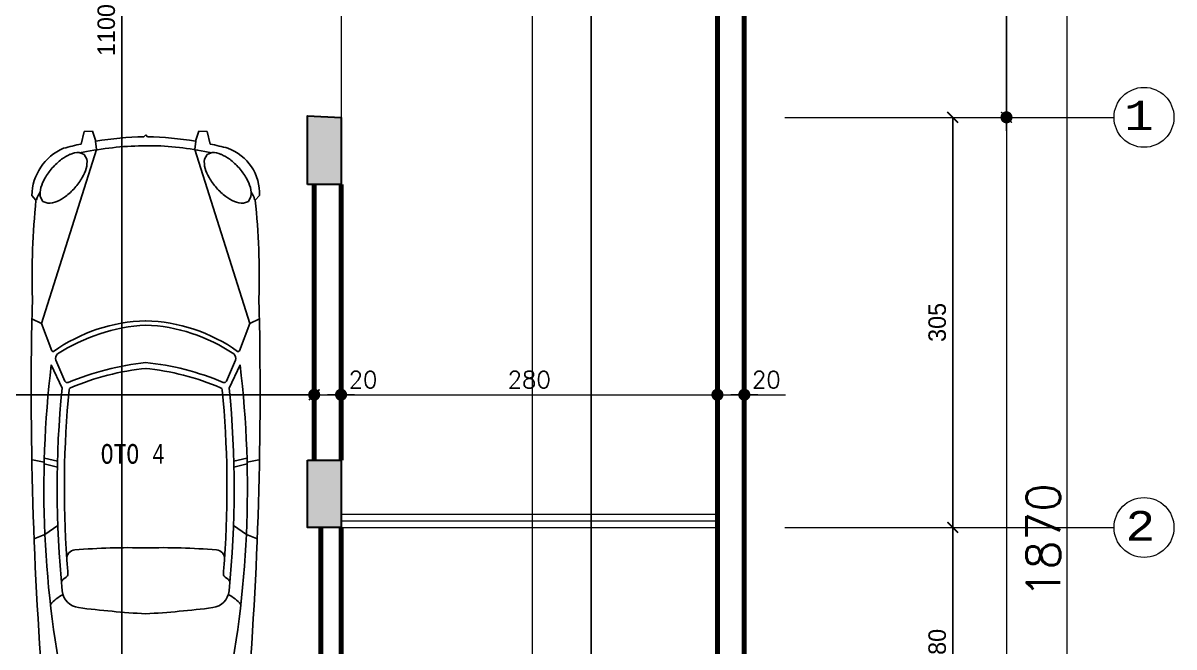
# Model space of a CAD drawing. Header units: millimetres. Extents: x 35860 to 71103, y -11298 to -8385.
# Drawn here: x 41825 to 42681, y -9767 to -9303 of the extents above; entities that cross this region are included whole.
import ezdxf

# ---------------------------------------------------------------- set-up
doc = ezdxf.new("R2010")
doc.units = ezdxf.units.MM
doc.header["$MEASUREMENT"] = 0
doc.layers.get('0').update_dxf_attribs({"lineweight": 15})
doc.layers.get('Defpoints').update_dxf_attribs({"lineweight": 20})
for name, color, linetype, lineweight in [('02', 2, 'Continuous', 20), ('03_Yazı', 1, 'Continuous', 30), ('07', 3, 'Continuous', 70), ('Aks&Tefriş', 5, 'Continuous', 20), ('Kolon', 6, 'Continuous', 30), ('Ölçü', 140, 'Continuous', 20)]:
    doc.layers.add(name, color=color, linetype=linetype, lineweight=lineweight)
doc.layers.add('Lay_X', color=45, linetype='Continuous', lineweight=13, plot=False)
doc.layers.add('TEF', color=1, linetype='Continuous')
doc.styles.add('0', font='txt.shx')
doc.styles.add('C', font='')
doc.styles.add('ÖLÇÜ', font='monotxt.shx', dxfattribs={"width": 0.75, "height": 0.12})
doc.styles.get('C').set_extended_font_data('Courier New Tur')
doc.dimstyles.new('2', dxfattribs={"dimtxt": 12.5, "dimasz": 1, "dimexe": 0, "dimexo": 0, "dimgap": 5, "dimtad": 1, "dimdec": 0, "dimlfac": -1, "dimzin": 12, "dimdsep": 46, "dimtxsty": '0', "dimblk": 'DOT', "dimcen": 2.5, "dimse1": 1, "dimse2": 1, "dimclrd": 256, "dimclrt": 1, "dimadec": 0, "dimazin": 0, "dimtfac": 1, "dimtdec": 0, "dimtmove": 0, "dimatfit": 0, "dimldrblk": 'DOT', "dimfxl": 1, "dimtolj": 1, "dimtzin": 0, "dimlwd": -1, "dimarcsym": 0})
doc.dimstyles.new('5', dxfattribs={"dimtxt": 25, "dimasz": 1, "dimexe": 0, "dimexo": 0, "dimgap": 5, "dimtad": 1, "dimdec": 0, "dimlfac": -1, "dimzin": 12, "dimdsep": 46, "dimtxsty": '0', "dimblk": 'DOT', "dimcen": 2.5, "dimse1": 1, "dimse2": 1, "dimclrd": 256, "dimclrt": 1, "dimadec": 8, "dimazin": 0, "dimtfac": 1, "dimtdec": 0, "dimtmove": 0, "dimatfit": 0, "dimldrblk": 'DOT', "dimfxl": 1, "dimtolj": 1, "dimtzin": 0, "dimlwd": -1, "dimarcsym": 0})
doc.dimstyles.new('STANDART', dxfattribs={"dimtxt": 13, "dimasz": 8, "dimexe": 1.25, "dimexo": 0.625, "dimgap": 5, "dimtad": 1, "dimdec": 0, "dimrnd": 5, "dimzin": 1, "dimdsep": 46, "dimtxsty": 'Standard', "dimblk1": 'ARCHTICK', "dimblk2": 'ARCHTICK', "dimsah": 1, "dimcen": 2.5, "dimclrd": 256, "dimclre": 256, "dimclrt": 1, "dimadec": 0, "dimazin": 0, "dimtfac": 1, "dimtdec": 0, "dimtofl": 0, "dimtmove": 1, "dimatfit": 0, "dimldrblk": 'ARCHTICK', "dimfxl": 1, "dimtolj": 1, "dimtzin": 0, "dimarcsym": 0})

# ---------------------------------------------------------------- blocks, each defined once
blk = doc.blocks.new('_ARCHTICK')
at = {"color": 0, "linetype": 'ByBlock', "const_width": 0.15}
blk.add_lwpolyline([(-0.5, -0.5), (0.5, 0.5)], dxfattribs=at)
blk = doc.blocks.new('*D22')
at = {"layer": 'Defpoints', "color": 0, "transparency": 16777216}
for p in [(41181.79, -9579.61), (42041.79, -9579.61), (42041.79, -9579.61)]:
    blk.add_point(p, dxfattribs=at)
at = {"layer": 'Ölçü', "lineweight": -2, "transparency": 16777216}
for p, q in [((41181.79, -9578.98), (41181.79, -9578.36)), ((41181.79, -9579.61), (42041.79, -9579.61)), ((42041.79, -9578.98), (42041.79, -9578.36))]:
    blk.add_line(p, q, dxfattribs=at)
at = {"layer": 'Ölçü', "lineweight": -2, "transparency": 16777216, "xscale": 8, "yscale": 8, "zscale": 8, "rotation": 180}
blk.add_blockref('_ARCHTICK', (41181.79, -9579.61), dxfattribs=at)
at = {"layer": 'Ölçü', "lineweight": -2, "transparency": 16777216, "xscale": 8, "yscale": 8, "zscale": 8}
blk.add_blockref('_ARCHTICK', (42041.79, -9579.61), dxfattribs=at)
at = {"layer": 'Ölçü', "color": 1, "transparency": 16777216, "insert": (41611.79, -9568.11), "char_height": 13, "attachment_point": 5}
blk.add_mtext('\\A1;860', dxfattribs=at)
blk = doc.blocks.new('*D30')
at = {"layer": 'Defpoints', "color": 0, "transparency": 16777216}
for p in [(41898.67, -8757.81), (41898.67, -8757.81), (41899.3, -9858.42)]:
    blk.add_point(p, dxfattribs=at)
at = {"layer": 'Ölçü', "lineweight": -2, "transparency": 16777216}
for p, q in [((41898.67, -9858.42), (41898.67, -8757.81)), ((41899.3, -8757.81), (41899.92, -8757.81))]:
    blk.add_line(p, q, dxfattribs=at)
at = {"layer": 'Ölçü', "lineweight": -2, "transparency": 16777216, "xscale": 8, "yscale": 8, "zscale": 8}
for p, rotation in [((41898.67, -8757.81), 90), ((41898.67, -9858.42), 270)]:
    blk.add_blockref('_ARCHTICK', p, dxfattribs=dict(at, rotation=rotation))
at = {"layer": 'Ölçü', "color": 1, "transparency": 16777216, "insert": (41887.17, -9308.11), "char_height": 13, "attachment_point": 5, "rotation": 90}
blk.add_mtext('\\A1;1100', dxfattribs=at)
blk = doc.blocks.new('*D32')
at = {"layer": 'Defpoints', "color": 0, "transparency": 16777216}
for p in [(42247.88, -8773.08), (42247.88, -11123.42), (42247.88, -11123.42)]:
    blk.add_point(p, dxfattribs=at)
at = {"layer": 'Ölçü', "lineweight": -2, "transparency": 16777216}
for p, q in [((42247.88, -8773.08), (42247.88, -11123.42)), ((42248.51, -11123.42), (42249.13, -11123.42))]:
    blk.add_line(p, q, dxfattribs=at)
at = {"layer": 'Ölçü', "lineweight": -2, "transparency": 16777216, "xscale": 8, "yscale": 8, "zscale": 8}
for p, rotation in [((42247.88, -8773.08), 90), ((42247.88, -11123.42), 270)]:
    blk.add_blockref('_ARCHTICK', p, dxfattribs=dict(at, rotation=rotation))
at = {"layer": 'Ölçü', "color": 1, "transparency": 16777216, "insert": (42236.38, -9948.25), "char_height": 13, "attachment_point": 5, "rotation": 90}
blk.add_mtext('\\A1;2350', dxfattribs=at)
blk = doc.blocks.new('DOT')
at = {"color": 0}
blk.add_line((-10, 0), (10, 0), dxfattribs=at)
at = {"color": 0, "const_width": 4.5}
blk.add_lwpolyline([(-2.25, 0, 1), (2.25, 0, 1)], format="xyb", close=True, dxfattribs=at)
blk = doc.blocks.new('*D332')
at = {"layer": 'Aks&Tefriş', "transparency": 16777216}
blk.add_line((42556.83, -9374.08), (42556.83, -10622.42), dxfattribs=at)
at = {"layer": 'Defpoints', "color": 0, "transparency": 16777216}
for p in [(42556.83, -9373.08), (42556.83, -10623.42), (42556.83, -10623.42)]:
    blk.add_point(p, dxfattribs=at)
at = {"layer": 'Aks&Tefriş', "transparency": 16777216}
for p, rotation in [((42556.83, -9373.08), 90), ((42556.83, -10623.42), 270)]:
    blk.add_blockref('DOT', p, dxfattribs=dict(at, rotation=rotation))
at = {"layer": 'Aks&Tefriş', "color": 1, "transparency": 16777216, "insert": (42539.33, -9998.25), "char_height": 25, "attachment_point": 5, "rotation": 90, "style": '0'}
blk.add_mtext('\\A1;1250', dxfattribs=at)
blk = doc.blocks.new('*D336')
at = {"layer": 'Aks&Tefriş', "lineweight": -2, "transparency": 16777216}
for p, q in [((42516.21, -9678.42), (42515.58, -9678.42)), ((42516.83, -9858.42), (42516.83, -9678.42))]:
    blk.add_line(p, q, dxfattribs=at)
at = {"layer": 'Defpoints', "color": 0, "transparency": 16777216}
for p in [(42516.83, -9678.42), (42516.83, -9678.42), (42516.83, -9858.42)]:
    blk.add_point(p, dxfattribs=at)
at = {"layer": 'Aks&Tefriş', "lineweight": -2, "transparency": 16777216, "xscale": 8, "yscale": 8, "zscale": 8}
for p, rotation in [((42516.83, -9678.42), 90), ((42516.83, -9858.42), 270)]:
    blk.add_blockref('_ARCHTICK', p, dxfattribs=dict(at, rotation=rotation))
at = {"layer": 'Aks&Tefriş', "color": 1, "transparency": 16777216, "insert": (42505.33, -9768.42), "char_height": 13, "attachment_point": 5, "rotation": 90}
blk.add_mtext('\\A1;180', dxfattribs=at)
blk = doc.blocks.new('*D337')
at = {"layer": 'Aks&Tefriş', "lineweight": -2, "transparency": 16777216}
for p, q in [((42516.21, -9373.08), (42515.58, -9373.08)), ((42516.83, -9678.42), (42516.83, -9373.08))]:
    blk.add_line(p, q, dxfattribs=at)
at = {"layer": 'Defpoints', "color": 0, "transparency": 16777216}
for p in [(42516.83, -9373.08), (42516.83, -9373.08), (42516.83, -9678.42)]:
    blk.add_point(p, dxfattribs=at)
at = {"layer": 'Aks&Tefriş', "lineweight": -2, "transparency": 16777216, "xscale": 8, "yscale": 8, "zscale": 8}
for p, rotation in [((42516.83, -9373.08), 90), ((42516.83, -9678.42), 270)]:
    blk.add_blockref('_ARCHTICK', p, dxfattribs=dict(at, rotation=rotation))
at = {"layer": 'Aks&Tefriş', "color": 1, "transparency": 16777216, "insert": (42505.33, -9525.75), "char_height": 13, "attachment_point": 5, "rotation": 90}
blk.add_mtext('\\A1;305', dxfattribs=at)
blk = doc.blocks.new('*D349')
at = {"layer": 'Aks&Tefriş', "transparency": 16777216}
blk.add_line((42601.83, -8754.08), (42601.83, -10622.42), dxfattribs=at)
at = {"layer": 'Defpoints', "color": 0, "transparency": 16777216}
for p in [(42601.83, -8753.08), (42601.83, -10623.42), (42601.83, -10623.42)]:
    blk.add_point(p, dxfattribs=at)
at = {"layer": 'Aks&Tefriş', "transparency": 16777216}
for p, rotation in [((42601.83, -8753.08), 90), ((42601.83, -10623.42), 270)]:
    blk.add_blockref('DOT', p, dxfattribs=dict(at, rotation=rotation))
at = {"layer": 'Aks&Tefriş', "color": 1, "transparency": 16777216, "insert": (42584.33, -9688.25), "char_height": 25, "attachment_point": 5, "rotation": 90, "style": '0'}
blk.add_mtext('\\A1;1870', dxfattribs=at)
blk = doc.blocks.new('*D353')
at = {"layer": 'Aks&Tefriş', "lineweight": -2, "transparency": 16777216}
for p, q in [((42556.21, -8753.08), (42555.58, -8753.08)), ((42556.83, -9373.08), (42556.83, -8753.08))]:
    blk.add_line(p, q, dxfattribs=at)
at = {"layer": 'Defpoints', "color": 0, "transparency": 16777216}
for p in [(42556.83, -8753.08), (42556.83, -8753.08), (42556.83, -9373.08)]:
    blk.add_point(p, dxfattribs=at)
at = {"layer": 'Aks&Tefriş', "lineweight": -2, "transparency": 16777216, "xscale": 8, "yscale": 8, "zscale": 8}
for p, rotation in [((42556.83, -8753.08), 90), ((42556.83, -9373.08), 270)]:
    blk.add_blockref('_ARCHTICK', p, dxfattribs=dict(at, rotation=rotation))
at = {"layer": 'Aks&Tefriş', "color": 1, "transparency": 16777216, "insert": (42545.33, -9063.08), "char_height": 13, "attachment_point": 5, "rotation": 90}
blk.add_mtext('\\A1;620', dxfattribs=at)
blk = doc.blocks.new('*D1060')
at = {"layer": 'Defpoints', "color": 0, "transparency": 16777216}
for p in [(42061.79, -9579.61), (42041.79, -9628.42), (42061.79, -9628.42)]:
    blk.add_point(p, dxfattribs=at)
at = {"layer": 'Ölçü', "transparency": 16777216}
for p, q in [((42040.79, -9579.61), (42039.79, -9579.61)), ((42041.79, -9579.61), (42061.79, -9579.61)), ((42062.79, -9579.61), (42092.54, -9579.61))]:
    blk.add_line(p, q, dxfattribs=at)
blk.add_blockref('DOT', (42041.79, -9579.61), dxfattribs=at)
at = {"layer": 'Ölçü', "transparency": 16777216, "rotation": 180}
blk.add_blockref('DOT', (42061.79, -9579.61), dxfattribs=at)
at = {"layer": 'Ölçü', "color": 1, "transparency": 16777216, "insert": (42078.17, -9568.36), "char_height": 12.5, "attachment_point": 5, "style": '0'}
blk.add_mtext('\\A1;20', dxfattribs=at)
blk = doc.blocks.new('*D1061')
at = {"layer": 'Defpoints', "color": 0, "transparency": 16777216}
for p in [(42341.79, -9579.61), (42341.79, -9579.61), (42061.79, -9628.42)]:
    blk.add_point(p, dxfattribs=at)
at = {"layer": 'Ölçü', "transparency": 16777216}
blk.add_line((42062.79, -9579.61), (42340.79, -9579.61), dxfattribs=at)
at = {"layer": 'Ölçü', "transparency": 16777216, "rotation": 180}
blk.add_blockref('DOT', (42061.79, -9579.61), dxfattribs=at)
at = {"layer": 'Ölçü', "transparency": 16777216}
blk.add_blockref('DOT', (42341.79, -9579.61), dxfattribs=at)
at = {"layer": 'Ölçü', "color": 1, "transparency": 16777216, "insert": (42201.79, -9568.36), "char_height": 12.5, "attachment_point": 5, "style": '0'}
blk.add_mtext('\\A1;280', dxfattribs=at)
blk = doc.blocks.new('*D1062')
at = {"layer": 'Defpoints', "color": 0, "transparency": 16777216}
for p in [(42341.79, -9579.61), (42361.79, -9579.61), (42361.79, -9579.61)]:
    blk.add_point(p, dxfattribs=at)
at = {"layer": 'Ölçü', "transparency": 16777216}
for p, q in [((42340.79, -9579.61), (42339.79, -9579.61)), ((42341.79, -9579.61), (42361.79, -9579.61)), ((42362.79, -9579.61), (42392.54, -9579.61))]:
    blk.add_line(p, q, dxfattribs=at)
blk.add_blockref('DOT', (42341.79, -9579.61), dxfattribs=at)
at = {"layer": 'Ölçü', "transparency": 16777216, "rotation": 180}
blk.add_blockref('DOT', (42361.79, -9579.61), dxfattribs=at)
at = {"layer": 'Ölçü', "color": 1, "transparency": 16777216, "insert": (42378.17, -9568.36), "char_height": 12.5, "attachment_point": 5, "style": '0'}
blk.add_mtext('\\A1;20', dxfattribs=at)

msp = doc.modelspace()

# ---------------------------------------------------------------- hatches: boundary and pattern name
h = msp.add_hatch()
h.set_pattern_fill('ANSI33', color=256, scale=30, style=0)
h.set_pattern_definition([(45, (-175, 0), (-5.3033009, 5.3033009), []), (45, (-169.697, 0), (-5.3033009, 5.3033009), [3.75, -1.875])])
h.paths.add_polyline_path([(41161.79, -9384.52), (41161.79, -9333.42), (41186.79, -9334.52), (41186.79, -9384.52)])
h.paths.add_polyline_path([(41576.79, -9402.81), (41576.79, -9351.71), (41601.79, -9352.81), (41601.79, -9402.81)])
h.paths.add_polyline_path([(42036.79, -9423.08), (42036.79, -9371.98), (42061.79, -9373.08), (42061.79, -9423.08)])
h.paths.add_polyline_path([(42061.79, -9983.42), (42001.79, -9983.42), (42001.79, -10013.42), (42061.79, -10013.42)])
h.paths.add_polyline_path([(42036.79, -9628.42), (42061.79, -9628.42), (42061.79, -9678.42), (42036.79, -9678.42)])
h.paths.add_polyline_path([(41601.79, -9638.42), (41601.79, -9678.42), (41576.79, -9678.42), (41576.79, -9638.42)])
h.paths.add_polyline_path([(41211.79, -9678.42), (41161.79, -9678.42), (41161.79, -9653.42), (41211.79, -9653.42)])
h.paths.add_polyline_path([(41201.79, -9893.42), (41161.79, -9893.42), (41161.79, -9923.42), (41201.79, -9923.42)])
h.paths.add_polyline_path([(41186.79, -10623.42), (41186.79, -10573.42), (41161.79, -10573.42), (41161.79, -10623.42)])
h.paths.add_polyline_path([(42036.79, -10368.42), (42061.79, -10368.42), (42061.79, -10318.42), (42036.79, -10318.42)])
h.paths.add_polyline_path([(41601.79, -10368.42), (41601.79, -10318.42), (41576.79, -10318.42), (41576.79, -10368.42)])
h.paths.add_polyline_path([(41501.79, -10138.42), (41476.79, -10138.42), (41476.79, -10073.42), (41501.79, -10073.42)])
h.paths.add_polyline_path([(41501.79, -9923.42), (41501.79, -9858.42), (41476.79, -9858.42), (41476.79, -9923.42)])
h.paths.add_polyline_path([(41771.79, -9873.42), (41771.79, -9878.42), (41776.79, -9878.42), (41866.79, -9878.42), (41866.79, -9858.42), (41771.79, -9858.42)])
h.paths.add_polyline_path([(41771.79, -10133.42), (41771.79, -10118.42), (41866.79, -10118.42), (41866.79, -10138.42), (41771.79, -10138.42)])
h.paths.add_polyline_path([(41211.79, -10318.42), (41161.79, -10318.42), (41161.79, -10343.42), (41211.79, -10343.42)])
h.paths.add_polyline_path([(41771.79, -10623.42), (41796.79, -10623.42), (41796.79, -10573.42), (41771.79, -10573.42)])
h.paths.add_polyline_path([(42036.79, -10623.42), (42061.79, -10623.42), (42061.79, -10573.42), (42036.79, -10573.42)])
h.paths.add_polyline_path([(41601.79, -10623.42), (41601.79, -10573.42), (41576.79, -10573.42), (41576.79, -10623.42)])

# ---------------------------------------------------------------- linework, layer by layer
msp.add_line((42204.29, -10218.42), (42204.29, -9017.23))
at = {"layer": '02'}
for p, q in [((42061.79, -9668.42), (42341.79, -9668.42)), ((42061.79, -9673.42), (42341.79, -9673.42)), ((42061.79, -9678.42), (42341.79, -9678.42))]:
    msp.add_line(p, q, dxfattribs=at)
at = {"layer": '07'}
for p, q in [((42361.79, -8753.08), (42361.79, -11123.42)), ((42341.79, -8772.43), (42341.79, -11123.42)), ((42041.79, -9628.42), (42041.79, -9423.08)), ((42061.79, -9628.42), (42061.79, -9423.08)), ((42046.7, -9678.42), (42046.7, -9858.42)), ((42061.79, -9678.42), (42061.79, -9983.42))]:
    msp.add_line(p, q, dxfattribs=at)
at = {"layer": 'Aks&Tefriş'}
for p, q in [((42391.83, -9373.08), (42636.83, -9373.08)), ((42391.83, -9678.42), (42625.25, -9678.42)), ((42625.25, -9678.42), (42625.25, -9678.42)), ((42625.25, -9678.42), (42636.83, -9678.42))]:
    msp.add_line(p, q, dxfattribs=at)
for centre in [(42659.14, -9373.08), (42659.14, -9678.42)]:
    msp.add_circle(centre, 22.3, dxfattribs=at)
at = {"layer": 'Kolon'}
for points in [[(42036.79, -9423.08), (42036.79, -9371.98), (42061.79, -9373.08), (42061.79, -9423.08), (42061.79, -9423.08)], [(42036.79, -9628.42), (42061.79, -9628.42), (42061.79, -9678.42), (42036.79, -9678.42)]]:
    msp.add_lwpolyline(points, close=True, dxfattribs=at)
at = {"layer": 'Lay_X'}
msp.add_lwpolyline([(42061.79, -9858.42), (41476.79, -9858.42), (41476.79, -10023.42), (41181.8, -10023.42), (41181.79, -8734.09), (42061.79, -8763.18), (42061.79, -9373.08), (42061.79, -9373.08), (42061.79, -9858.42)], dxfattribs=at)
at = {"layer": 'TEF', "ltscale": 0.4}
for p, q in [((41870.69, -9383.62), (41868.46, -9392.93)), ((41876.79, -9383.37), (41870.69, -9383.62)), ((41879.38, -9390.85), (41876.79, -9383.37)), ((41956.05, -9383.37), (41953.47, -9390.85)), ((41962.15, -9383.62), (41956.05, -9383.37)), ((41964.38, -9392.93), (41962.15, -9383.62)), ((41879.94, -9397.11), (41879, -9390.91)), ((41916.63, -9386.07), (41914.96, -9387.58)), ((41917.89, -9387.58), (41916.63, -9386.07)), ((41952.9, -9397.11), (41953.84, -9390.91)), ((41838.82, -9526.68), (41879.94, -9397.11)), ((41867.02, -9399.3), (41870.75, -9400.73)), ((41870.75, -9400.73), (41872.64, -9404.26)), ((41994.03, -9526.68), (41952.9, -9397.11)), ((41962.09, -9400.73), (41960.2, -9404.26)), ((41965.82, -9399.3), (41962.09, -9400.73)), ((41831.81, -9431.34), (41834.83, -9434.72)), ((41839.95, -9435.64), (41838.06, -9432.11)), ((41843.68, -9437.07), (41839.95, -9435.64)), ((41989.16, -9437.07), (41992.89, -9435.64)), ((41992.89, -9435.64), (41994.78, -9432.11)), ((41998.01, -9434.72), (42001.03, -9431.34)), ((41838.82, -9526.68), (41831.81, -9523.08)), ((41846.57, -9546.92), (41838.82, -9526.68)), ((41986.27, -9546.92), (41994.03, -9526.68)), ((41994.03, -9526.68), (42001.03, -9523.08)), ((41856.28, -9569.45), (41849.66, -9553.78)), ((41983.18, -9553.78), (41976.56, -9569.45)), ((41854.24, -9574.62), (41846.23, -9557.43)), ((41978.6, -9574.62), (41986.62, -9557.43)), ((41840.96, -9629.76), (41832.18, -9628.11)), ((41840.92, -9631.09), (41850.72, -9633.42)), ((41841.04, -9626.84), (41850.82, -9629.17)), ((41991.81, -9626.84), (41982.03, -9629.17)), ((41991.92, -9631.09), (41982.13, -9633.42)), ((41991.89, -9629.76), (42000.66, -9628.11)), ((41841.48, -9683.76), (41833.85, -9686.66)), ((41841.48, -9683.76), (41851.05, -9676.92)), ((41991.36, -9683.76), (41981.79, -9676.92)), ((41991.36, -9683.76), (41998.99, -9686.66)), ((41855.51, -9716.59), (41857.26, -9715.31)), ((41977.33, -9716.59), (41975.59, -9715.31))]:
    msp.add_line(p, q, dxfattribs=at)
for centre, radius, start, end in [((41919.35, -9630.76), 243.21, 102.07851, 105.26635), ((41919.35, -9630.76), 243.21, 91.03562, 99.46058), ((41913.49, -9630.76), 243.21, 80.53942, 88.96438), ((41896.49, -9710.99), 325.22, 75.55763, 77.9504), ((41870.76, -9431.89), 38.96, 113.36904, 179.19373), ((41871.85, -9427.86), 29.58, 112.93798, 127.32819), ((41866.84, -9416.02), 16.72, 89.37439, 112.93798), ((41882.19, -9477.45), 79.45, 97.07768, 100.79117), ((41917.83, -9633.27), 239.02, 90.24793, 100.95719), ((41919.55, -9587.51), 193.28, 77.78637, 90.81567), ((41950.65, -9477.45), 79.45, 79.20883, 82.92232), ((41966, -9416.02), 16.72, 67.06202, 90.62561), ((41960.99, -9427.86), 29.58, 52.67181, 67.06202), ((41965.37, -9429.58), 35.7, 357.1802, 69.96385), ((41883.25, -9442.81), 48.38, 127.32819, 138.56771), ((41856.07, -9406.52), 16.72, 344.19745, 7.76103), ((41976.77, -9406.52), 16.72, 172.23897, 195.80255), ((41949.59, -9442.81), 48.38, 41.43229, 52.67181), ((41867, -9433.35), 29.58, 149.80723, 164.19745), ((41883.25, -9442.81), 48.38, 138.56771, 149.80723), ((41827.45, -9393.56), 48.38, 318.56771, 329.80723), ((41843.7, -9403.01), 29.58, 329.80723, 344.19745), ((41989.14, -9403.01), 29.58, 195.80255, 210.19277), ((42005.39, -9393.56), 48.38, 210.19277, 221.43229), ((41949.59, -9442.81), 48.38, 30.19277, 41.43229), ((41965.84, -9433.35), 29.58, 15.80255, 30.19277), ((41854.63, -9429.85), 16.72, 164.19745, 187.76103), ((41827.45, -9393.56), 48.38, 307.32819, 318.56771), ((42005.39, -9393.56), 48.38, 221.43229, 232.67181), ((41978.21, -9429.85), 16.72, 352.23897, 15.80255), ((42408.71, -9492.34), 576.76, 174.26624, 181.53923), ((41851.51, -9438.12), 16.6, 144.74844, 167.11717), ((41843.86, -9420.35), 16.72, 269.37439, 292.93798), ((41838.85, -9408.51), 29.58, 292.93798, 307.32819), ((41993.99, -9408.51), 29.58, 232.67181, 247.06202), ((41988.98, -9420.35), 16.72, 247.06202, 270.62561), ((41981.33, -9438.12), 16.6, 12.88283, 35.25156), ((41424.13, -9492.34), 576.76, 358.46077, 5.73376), ((44617.89, -9578.16), 2786.62, 178.5534, 184.82855), ((39214.95, -9578.16), 2786.62, 355.17145, 1.4466), ((41919.77, -9648.55), 124.08, 91.5889, 125.35156), ((41925.08, -9664.69), 137.27, 93.61599, 122.74662), ((41911.34, -9653.79), 126.2, 55.94371, 87.69367), ((41913.07, -9648.55), 124.08, 54.64844, 88.4111), ((41847.44, -9546.58), 0.931, 200.96489, 305.35156), ((41985.4, -9546.58), 0.931, 234.64844, 339.03511), ((41853.25, -9552.28), 3.89, 128.56062, 202.7689), ((41939.35, -9764.6), 210.23, 96.26114, 112.54892), ((41896.82, -9751.63), 196.99, 66.89925, 84.2907), ((41979.59, -9552.28), 3.89, 337.2311, 51.43938), ((42608.01, -9649.28), 767.3, 173.12446, 192.0058), ((41936.02, -9751.63), 192.59, 95.70931, 113.04693), ((41896.82, -9751.63), 192.59, 66.95307, 84.2907), ((41224.83, -9649.28), 767.3, 347.9942, 6.87554), ((41858, -9568.73), 1.86, 202.86932, 293.10075), ((41974.84, -9568.73), 1.86, 246.89925, 337.13068), ((42608.01, -9649.28), 757.46, 174.34341, 185.78593), ((42608.01, -9649.28), 752.09, 174.40455, 184.02841), ((41861.35, -9576.13), 1.86, 113.04693, 174.40455), ((41971.49, -9576.13), 1.86, 5.59545, 66.95307), ((41224.83, -9649.28), 752.09, 355.97159, 5.59545), ((41224.83, -9649.28), 757.46, 354.21407, 5.65659), ((41864.27, -9701.66), 6.52, 94.87022, 184.02841), ((41904.04, -10168.31), 474.86, 88.50547, 94.87022), ((41928.81, -10168.31), 474.86, 85.12978, 91.49453), ((41968.57, -9701.66), 6.52, 355.97159, 85.12978), ((42608.01, -9649.28), 752.09, 184.02841, 184.86663), ((41224.83, -9649.28), 752.09, 355.13337, 355.97159), ((41857.11, -9719.46), 3.29, 119.12473, 186.25354), ((41856.23, -9713.15), 2.39, 295.37418, 1.48499), ((41976.61, -9713.15), 2.39, 178.51501, 244.62582), ((41975.73, -9719.46), 3.29, 353.74646, 60.87527), ((41868.3, -9724.23), 13.97, 185.78593, 262.6451), ((41964.54, -9724.23), 13.97, 277.3549, 354.21407), ((41868.93, -9756.24), 31.13, 116.62996, 138.58976), ((41963.91, -9756.24), 31.13, 41.41024, 63.37004), ((41954.21, -9058.67), 685.06, 262.6451, 266.83762), ((41878.63, -9058.67), 685.06, 273.16238, 277.3549)]:
    msp.add_arc(centre, radius, start, end, dxfattribs=at)

# ---------------------------------------------------------------- texts
at = {"layer": '03_Yazı', "style": 'C'}
for s, p in [('1', (42644.35, -9382.57)), ('2', (42645.42, -9688.15))]:
    msp.add_text(s, height=22, dxfattribs=at).set_placement(p)
at = {"layer": '03_Yazı', "ltscale": 0.4, "style": 'ÖLÇÜ', "width": 0.75}
msp.add_text('OTO 4', height=14.701, dxfattribs=at).set_placement((41882.98, -9630.98))

# ---------------------------------------------------------------- dimensions: what is measured, and where the dimension line sits
at = {"layer": 'Aks&Tefriş'}
for base, p1, p2, picture, middle in [((42556.83, -8753.08), (42556.83, -9373.08), (42556.83, -8753.08), '*D353', (42545.33, -9063.08)), ((42516.83, -9373.08), (42516.83, -9678.42), (42516.83, -9373.08), '*D337', (42505.33, -9525.75)), ((42516.83, -9678.42), (42516.83, -9858.42), (42516.83, -9678.42), '*D336', (42505.33, -9768.42))]:
    dim = msp.add_linear_dim(base=base, p1=p1, p2=p2, angle=90, dimstyle='STANDART', override={"dimse1": 1}, dxfattribs=at)
    dim.commit()
    dim.dimension.update_dxf_attribs({"geometry": picture, "text_midpoint": middle})
for base, p1, p2, picture, middle in [((42601.83, -10623.42), (42601.83, -8753.08), (42601.83, -10623.42), '*D349', (42584.33, -9688.25)), ((42556.83, -10623.42), (42556.83, -9373.08), (42556.83, -10623.42), '*D332', (42539.33, -9998.25))]:
    dim = msp.add_linear_dim(base=base, p1=p1, p2=p2, angle=90, dimstyle='5', dxfattribs=at)
    dim.commit()
    dim.dimension.update_dxf_attribs({"geometry": picture, "text_midpoint": middle})
at = {"layer": 'Ölçü'}
for base, p1, p2, picture, middle in [((41898.67, -8757.81), (41899.3, -9858.42), (41898.67, -8757.81), '*D30', (41887.17, -9308.11)), ((42247.88, -11123.42), (42247.88, -8773.08), (42247.88, -11123.42), '*D32', (42236.38, -9948.25))]:
    dim = msp.add_linear_dim(base=base, p1=p1, p2=p2, angle=90, dimstyle='STANDART', override={"dimse1": 1}, dxfattribs=at)
    dim.commit()
    dim.dimension.update_dxf_attribs({"geometry": picture, "text_midpoint": middle})
dim = msp.add_linear_dim(base=(42041.79, -9579.61), p1=(41181.79, -9579.61), p2=(42041.79, -9579.61), angle=180, dimstyle='STANDART', dxfattribs=at)
dim.commit()
dim.dimension.update_dxf_attribs({"geometry": '*D22', "text_midpoint": (41611.79, -9568.11)})
for base, p1, p2, picture, middle in [((42061.79, -9579.61), (42041.79, -9628.42), (42061.79, -9628.42), '*D1060', (42078.17, -9568.36)), ((42341.79, -9579.61), (42061.79, -9628.42), (42341.79, -9579.61), '*D1061', (42201.79, -9568.36)), ((42361.79, -9579.61), (42341.79, -9579.61), (42361.79, -9579.61), '*D1062', (42378.17, -9568.36))]:
    dim = msp.add_linear_dim(base=base, p1=p1, p2=p2, dimstyle='2', dxfattribs=at)
    dim.commit()
    dim.dimension.update_dxf_attribs({"geometry": picture, "text_midpoint": middle})

doc.saveas('drawing.dxf')
